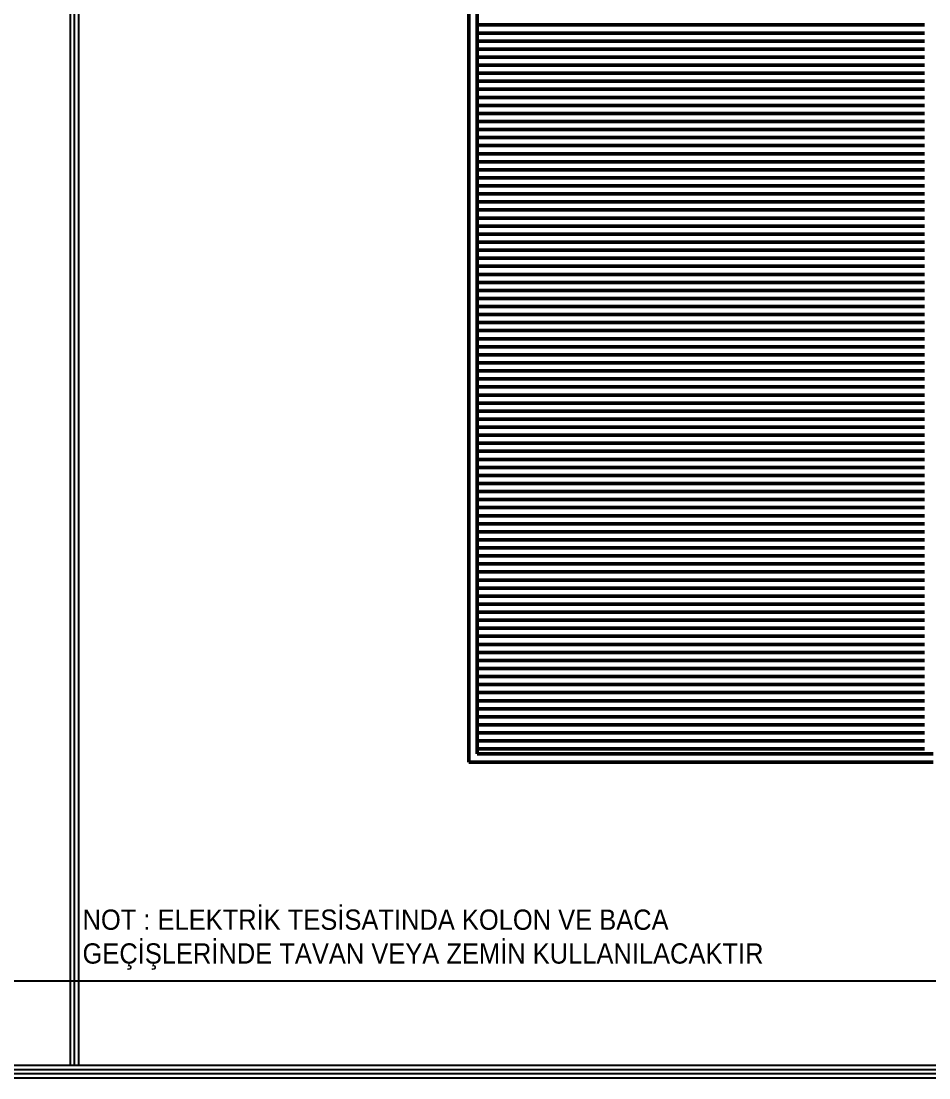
# Model space of a CAD drawing. Header units: millimetres. Extents: x 2046 to 14753, y 2361 to 29276.
# Drawn here: x 5561 to 6636, y 20202 to 21453 of the extents above; entities that cross this region are included whole.
import ezdxf

# ---------------------------------------------------------------- set-up
doc = ezdxf.new("R2010")
doc.units = ezdxf.units.MM
for name, color, linetype, lineweight in [('A.O. DUVAR', 7, 'Continuous', 50), ('TOPRAKLAMA', 44, 'Continuous', 18), ('yazi', 251, 'Continuous', 25)]:
    doc.layers.add(name, color=color, linetype=linetype, lineweight=lineweight)
doc.layers.add('Elektrik Yazı', color=7, linetype='Continuous')
doc.styles.add('UNIVCH', font='arial.ttf', dxfattribs={"width": 0.7, "height": 70})

# ---------------------------------------------------------------- blocks, each defined once
blk = doc.blocks.new('ÖZEL NOT')
at = {"layer": 'Elektrik Yazı', "insert": (0, 81.2), "char_height": 24, "width": 884.096, "attachment_point": 1, "style": 'UNIVCH'}
blk.add_mtext('{\\W0.9;NOT : ELEKTRİK TESİSATINDA KOLON VE BACA GEÇİŞLERİNDE TAVAN VEYA ZEMİN KULLANILACAKTIR}', dxfattribs=at)

msp = doc.modelspace()

# ---------------------------------------------------------------- linework, layer by layer
at = {"layer": 'A.O. DUVAR'}
for p, q in [((6091.152, 22643.858), (6091.152, 20575.858)), ((6101.152, 22633.858), (6101.152, 20585.858)), ((6101.152, 20585.858), (6641.152, 20585.858)), ((6091.152, 20575.858), (6641.152, 20575.858))]:
    msp.add_line(p, q, dxfattribs=at)
at = {"layer": 'A.O. DUVAR', "linetype": 'Continuous', "transparency": 33554488}
for p, q in [((6631.152, 21448.807), (6101.152, 21448.807)), ((6631.152, 21439.282), (6101.152, 21439.282)), ((6631.152, 21429.757), (6101.152, 21429.757)), ((6631.152, 21420.232), (6101.152, 21420.232)), ((6631.152, 21410.707), (6101.152, 21410.707)), ((6631.152, 21401.182), (6101.152, 21401.182)), ((6631.152, 21391.657), (6101.152, 21391.657)), ((6631.152, 21382.132), (6101.152, 21382.132)), ((6631.152, 21372.607), (6101.152, 21372.607)), ((6631.152, 21363.082), (6101.152, 21363.082)), ((6631.152, 21353.557), (6101.152, 21353.557)), ((6631.152, 21344.032), (6101.152, 21344.032)), ((6631.152, 21334.507), (6101.152, 21334.507)), ((6631.152, 21324.982), (6101.152, 21324.982)), ((6631.152, 21315.457), (6101.152, 21315.457)), ((6631.152, 21305.932), (6101.152, 21305.932)), ((6631.152, 21296.407), (6101.152, 21296.407)), ((6631.152, 21286.882), (6101.152, 21286.882)), ((6631.152, 21277.357), (6101.152, 21277.357)), ((6631.152, 21267.832), (6101.152, 21267.832)), ((6631.152, 21258.307), (6101.152, 21258.307)), ((6631.152, 21248.782), (6101.152, 21248.782)), ((6631.152, 21239.257), (6101.152, 21239.257)), ((6631.152, 21229.732), (6101.152, 21229.732)), ((6631.152, 21220.207), (6101.152, 21220.207)), ((6631.152, 21210.682), (6101.152, 21210.682)), ((6631.152, 21201.157), (6101.152, 21201.157)), ((6631.152, 21191.632), (6101.152, 21191.632)), ((6631.152, 21182.107), (6101.152, 21182.107)), ((6631.152, 21172.582), (6101.152, 21172.582)), ((6631.152, 21163.057), (6101.152, 21163.057)), ((6631.152, 21153.532), (6101.152, 21153.532)), ((6631.152, 21144.007), (6101.152, 21144.007)), ((6631.152, 21134.482), (6101.152, 21134.482)), ((6631.152, 21124.957), (6101.152, 21124.957)), ((6631.152, 21115.432), (6101.152, 21115.432)), ((6631.152, 21105.907), (6101.152, 21105.907)), ((6631.152, 21096.382), (6101.152, 21096.382)), ((6631.152, 21086.857), (6101.152, 21086.857)), ((6631.152, 21077.332), (6101.152, 21077.332)), ((6631.152, 21067.807), (6101.152, 21067.807)), ((6631.152, 21058.282), (6101.152, 21058.282)), ((6631.152, 21048.757), (6101.152, 21048.757)), ((6631.152, 21039.232), (6101.152, 21039.232)), ((6631.152, 21029.707), (6101.152, 21029.707)), ((6631.152, 21020.182), (6101.152, 21020.182)), ((6631.152, 21010.657), (6101.152, 21010.657)), ((6631.152, 21001.132), (6101.152, 21001.132)), ((6631.152, 20991.607), (6101.152, 20991.607)), ((6631.152, 20982.082), (6101.152, 20982.082)), ((6631.152, 20972.557), (6101.152, 20972.557)), ((6631.152, 20963.032), (6101.152, 20963.032)), ((6631.152, 20953.507), (6101.152, 20953.507)), ((6631.152, 20943.982), (6101.152, 20943.982)), ((6631.152, 20934.457), (6101.152, 20934.457)), ((6631.152, 20924.932), (6101.152, 20924.932)), ((6631.152, 20915.407), (6101.152, 20915.407)), ((6631.152, 20905.882), (6101.152, 20905.882)), ((6631.152, 20896.357), (6101.152, 20896.357)), ((6631.152, 20886.832), (6101.152, 20886.832)), ((6631.152, 20877.307), (6101.152, 20877.307)), ((6631.152, 20867.782), (6101.152, 20867.782)), ((6631.152, 20858.257), (6101.152, 20858.257)), ((6631.152, 20848.732), (6101.152, 20848.732)), ((6631.152, 20839.207), (6101.152, 20839.207)), ((6631.152, 20829.682), (6101.152, 20829.682)), ((6631.152, 20820.157), (6101.152, 20820.157)), ((6631.152, 20810.632), (6101.152, 20810.632)), ((6631.152, 20801.107), (6101.152, 20801.107)), ((6631.152, 20791.582), (6101.152, 20791.582)), ((6631.152, 20782.057), (6101.152, 20782.057)), ((6631.152, 20772.532), (6101.152, 20772.532)), ((6631.152, 20763.007), (6101.152, 20763.007)), ((6631.152, 20753.482), (6101.152, 20753.482)), ((6631.152, 20743.957), (6101.152, 20743.957)), ((6631.152, 20734.432), (6101.152, 20734.432)), ((6631.152, 20724.907), (6101.152, 20724.907)), ((6631.152, 20715.382), (6101.152, 20715.382)), ((6631.152, 20705.857), (6101.152, 20705.857)), ((6631.152, 20696.332), (6101.152, 20696.332)), ((6631.152, 20686.807), (6101.152, 20686.807)), ((6631.152, 20677.282), (6101.152, 20677.282)), ((6631.152, 20667.757), (6101.152, 20667.757)), ((6631.152, 20658.232), (6101.152, 20658.232)), ((6631.152, 20648.707), (6101.152, 20648.707)), ((6631.152, 20639.182), (6101.152, 20639.182)), ((6631.152, 20629.657), (6101.152, 20629.657)), ((6631.152, 20620.132), (6101.152, 20620.132)), ((6631.152, 20610.607), (6101.152, 20610.607)), ((6631.152, 20601.082), (6101.152, 20601.082)), ((6631.152, 20591.557), (6101.152, 20591.557))]:
    msp.add_line(p, q, dxfattribs=at)
at = {"layer": 'yazi'}
msp.add_line((3020.515, 20317.084), (11459.215, 20317.084), dxfattribs=at)
for points in [[(5619.065, 23212.18), (5619.065, 20217.084)], [(5624.065, 23212.18), (5624.065, 20217.084)], [(5629.065, 23212.18), (5629.065, 20217.084)], [(3020.515, 20217.084), (11459.215, 20217.084)], [(3020.515, 20212.084), (11459.215, 20212.084)], [(3020.515, 20207.084), (11459.215, 20207.084)], [(3020.515, 20202.084), (11459.215, 20202.084)]]:
    msp.add_lwpolyline(points, dxfattribs=at)

# ---------------------------------------------------------------- block references
at = {"layer": 'TOPRAKLAMA'}
msp.add_blockref('ÖZEL NOT', (5633.822, 20320.189), dxfattribs=at)

doc.saveas('drawing.dxf')
